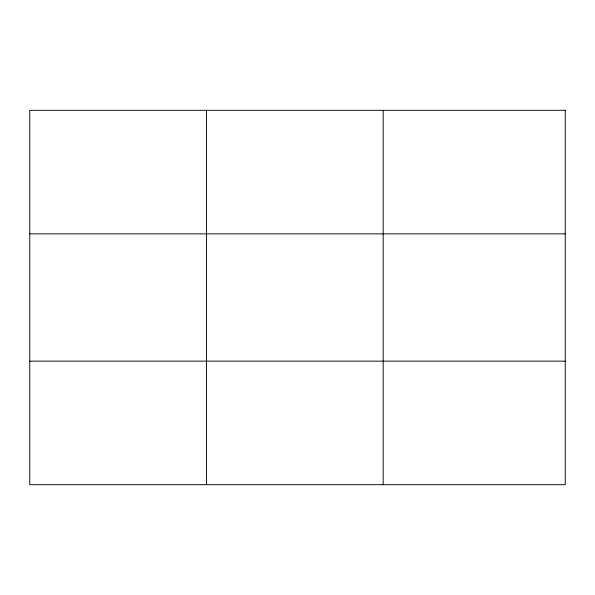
<?xml version="1.0" encoding="UTF-8"?>
<svg xmlns="http://www.w3.org/2000/svg" width="595" height="595" viewBox="0 0 595 595"><rect width="100%" height="100%" fill="white"/><g stroke="black" fill="none" stroke-linecap="round" stroke-linejoin="round"><path stroke-width="0.89" d="M206.465 110.313L206.465 484.687M383.18 110.313L383.18 484.687M29.75 233.857L565.25 233.857M29.75 361.143L565.25 361.143M565.25 110.313L565.25 484.687L29.75 484.687L29.75 110.313L565.25 110.313"/></g></svg>
